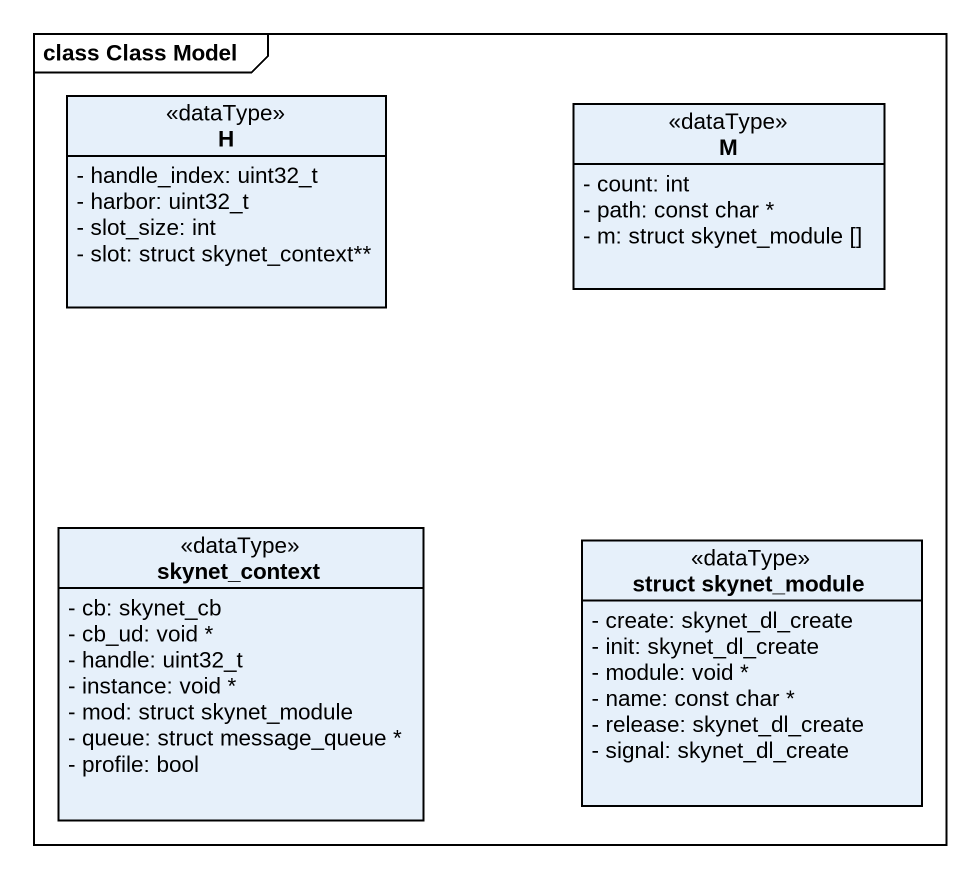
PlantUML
@startuml
mainframe class Class Model
hide circle
hide empty members
skinparam classAttributeIconSize 0
class H <<dataType>> {
  - handle_index: uint32_t
  - harbor: uint32_t
  - slot_size: int
  - slot: struct skynet_context**
}
class M <<dataType>> {
  - count: int
  - path: const char *
  - m: struct skynet_module []
}
class skynet_context <<dataType>> {
  - cb: skynet_cb
  - cb_ud: void *
  - handle: uint32_t
  - instance: void *
  - mod: struct skynet_module
  - queue: struct message_queue *
  - profile: bool
}
class "struct skynet_module" as struct_skynet_module <<dataType>> {
  - create: skynet_dl_create
  - init: skynet_dl_create
  - module: void *
  - name: const char *
  - release: skynet_dl_create
  - signal: skynet_dl_create
}
@enduml
